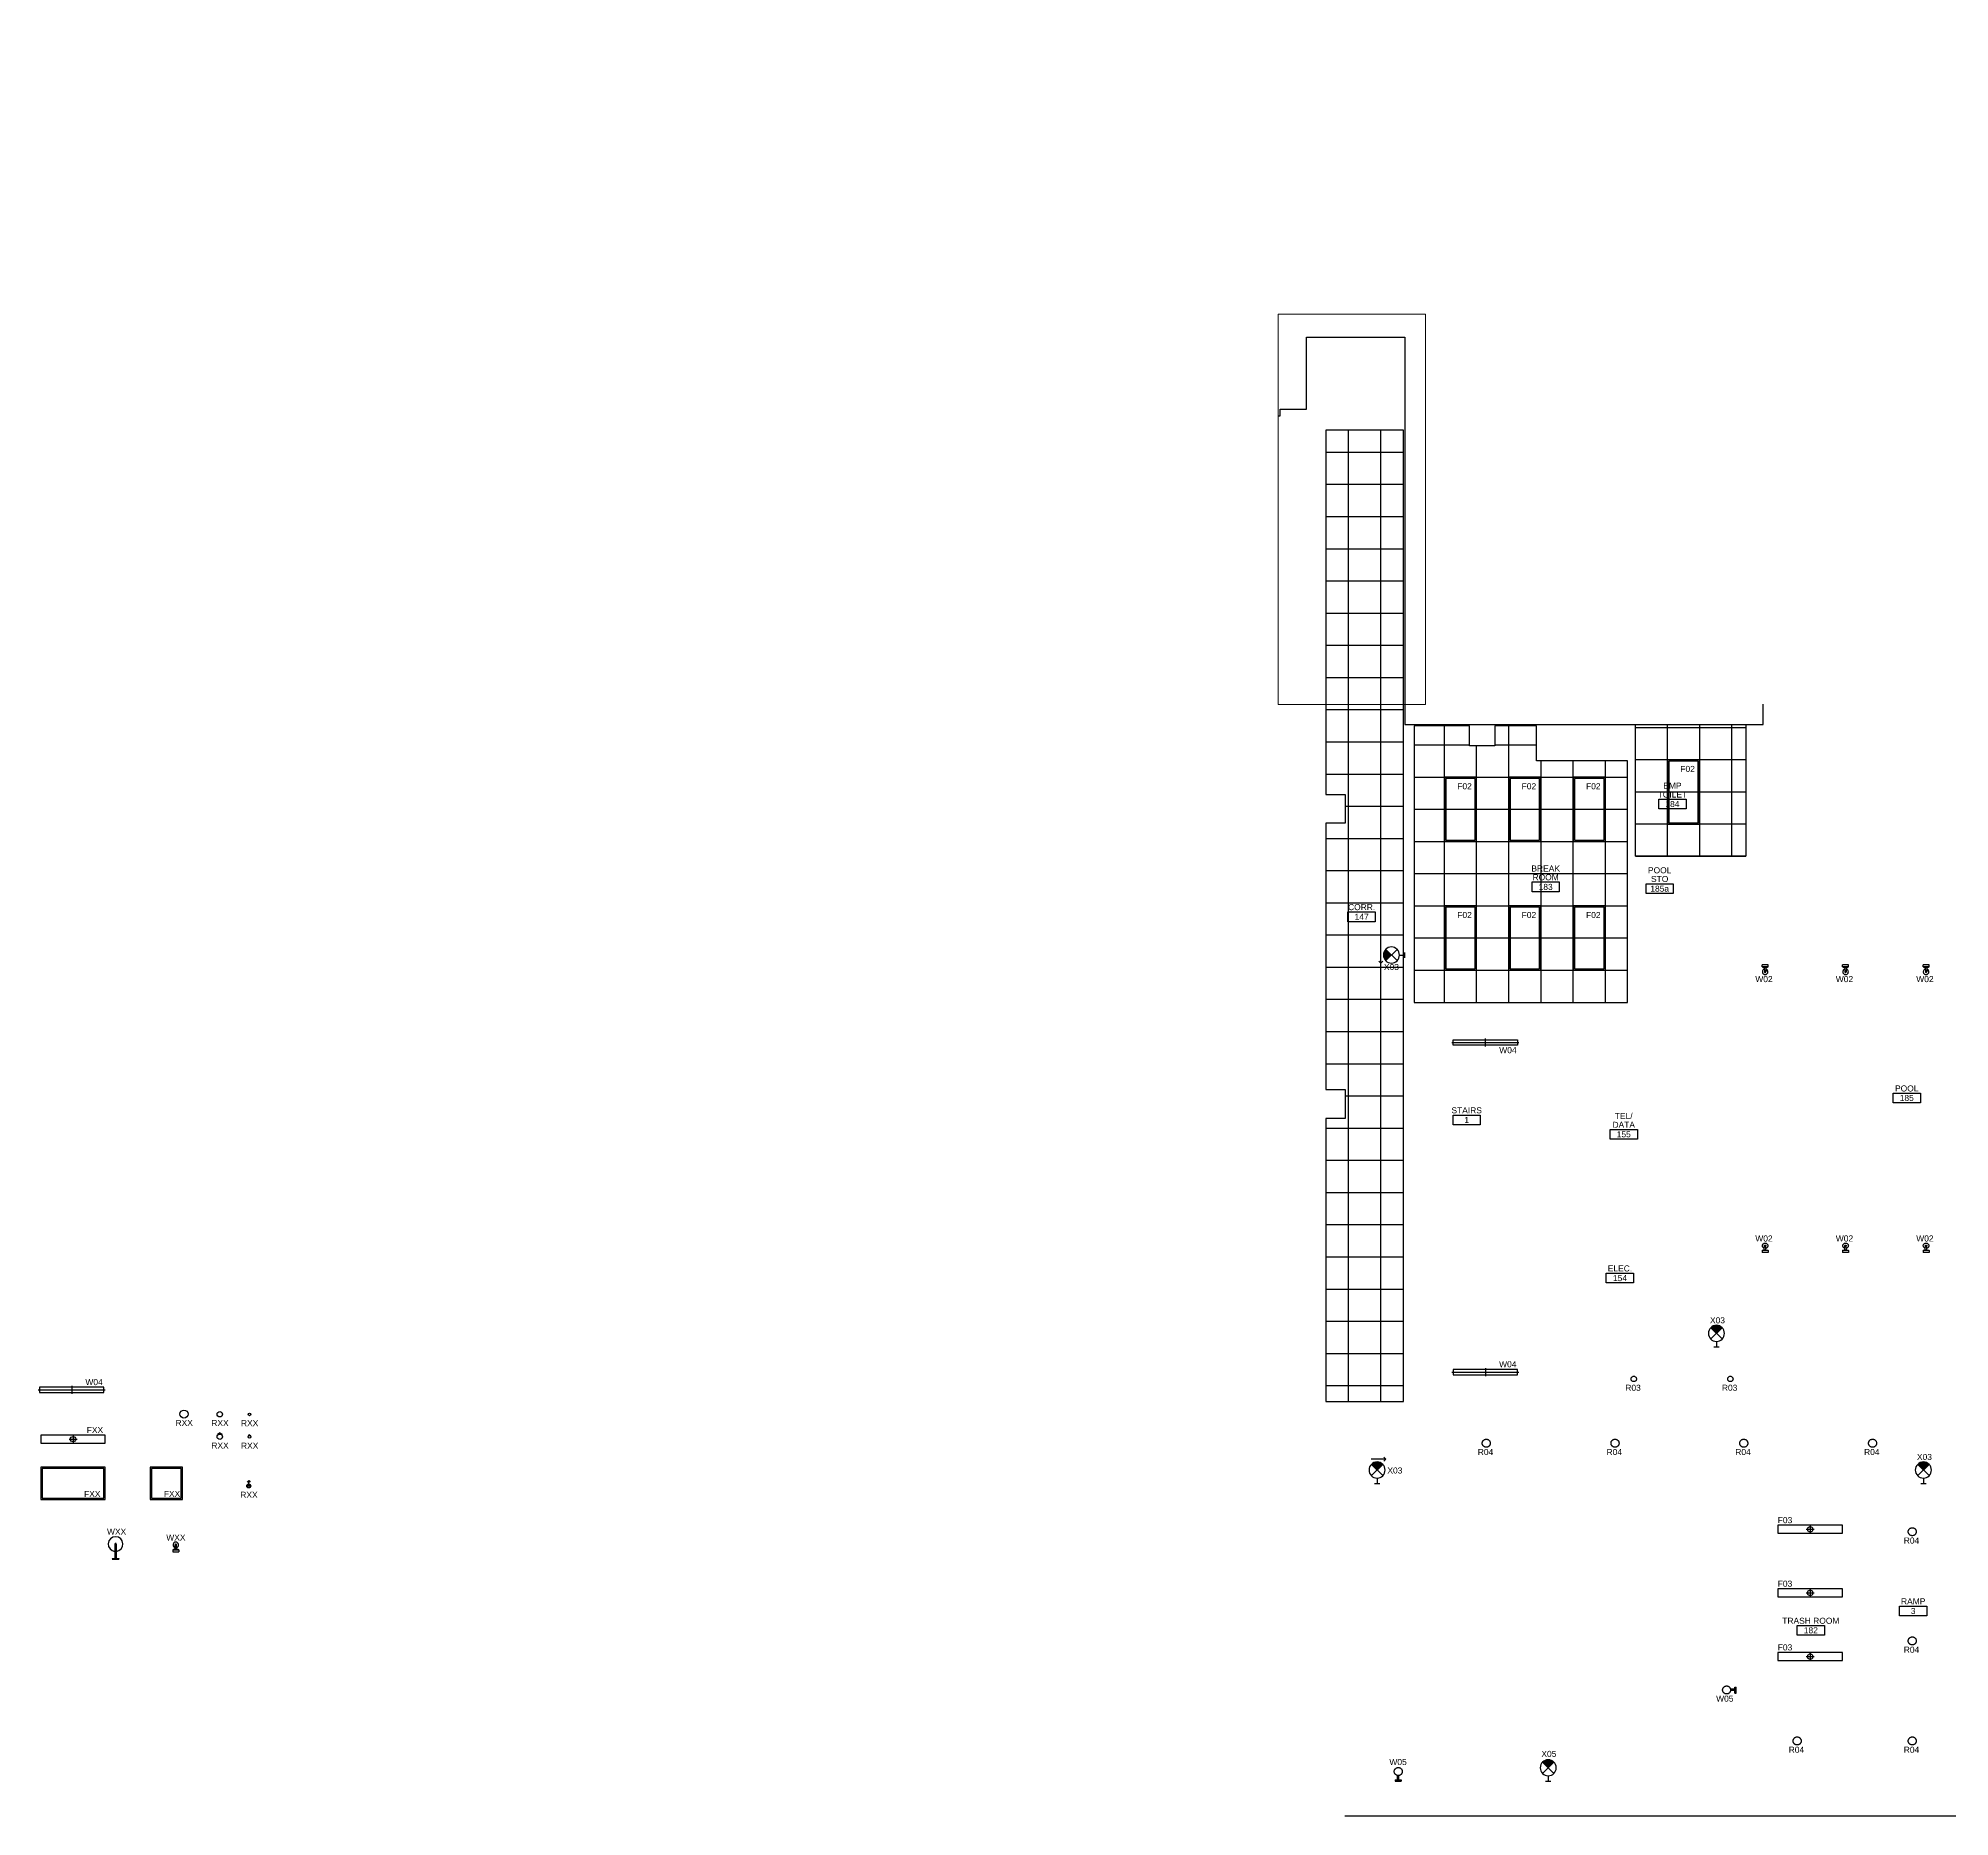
# Model space of a CAD drawing. Extents: x 5683 to 9752, y 823 to 3054.
# Drawn here: x 5683 to 7108, y 865 to 2191 of the extents above; entities that cross this region are included whole.
import ezdxf
from ezdxf.enums import TextEntityAlignment as Align
from ezdxf.xclip import XClip

# ---------------------------------------------------------------- set-up
doc = ezdxf.new("R2010")
doc.units = 0
doc.header["$LTSCALE"] = 48
doc.header["$MEASUREMENT"] = 0
doc.header["$XCLIPFRAME"] = 0
doc.linetypes.add('PHANTOM2', pattern=[1.25, 0.625, -0.125, 0.125, -0.125, 0.125, -0.125])
for name, color, linetype in [('_0_Objects', 8, 'Continuous'), ('A-Clng-Fixture', 8, 'Continuous'), ('A-Clng-Grid', 8, 'Continuous'), ('A-Tag-Rm(48)', 8, 'Continuous')]:
    doc.layers.add(name, color=color, linetype=linetype)
doc.layers.add('G-Anno-Nplt', color=8, linetype='Continuous', lineweight=18, plot=False)
doc.styles.add('G1DIM', font='arial.ttf')
doc.styles.get("Standard").update_dxf_attribs({"font": 'arial.ttf'})
doc.dimstyles.new('Aec-Arch-I-96', dxfattribs={"dimscale": 96, "dimtxt": 0.09375, "dimasz": 0.0625, "dimexe": 0.0625, "dimexo": 0.0625, "dimgap": 0.03125, "dimtad": 1, "dimdec": 3, "dimzin": 3, "dimdsep": 46, "dimlunit": 4, "dimtxsty": 'G1DIM', "dimblk": 'ARCHTICK', "dimcen": 0.09375, "dimclrd": 256, "dimclre": 256, "dimclrt": 256, "dimazin": 2, "dimtfac": 0.75, "dimtdec": 3, "dimtix": 1, "dimtmove": 2, "dimatfit": 2, "dimldrblk": 'OPEN90', "dimfxl": 0.0625, "dimtolj": 1, "dimtzin": 0, "dimarcsym": 0})

# ---------------------------------------------------------------- blocks, each defined once
blk = doc.blocks.new('6IN ROUND DL')
blk.add_circle((0, 0), 3)
blk.add_attdef('RXX', (-6.3125, -8.8125), '', height=4.5)
blk = doc.blocks.new('3IN ROUND DL')
blk.add_circle((0, 0), 2)
blk.add_attdef('RXX', (-6.3125, -8.8125), '', height=4.5)
blk = doc.blocks.new('2IN ROUND DL')
blk.add_circle((0, 0), 1)
blk.add_attdef('RXX', (-6.3125, -8.8125), '', height=4.5)
blk = doc.blocks.new('4IN ROUND WW')
for q in [(-1.7, 2), (1.7, 2)]:
    blk.add_line((0, 3), q)
blk.add_circle((0, 0), 2)
blk.add_attdef('RXX', (-6.3, -8.8), '', height=4.5)
blk = doc.blocks.new('2IN ROUND WW')
for q in [(-0.9, 1), (0.9, 1)]:
    blk.add_line((0, 1.5), q)
blk.add_circle((0, 0), 1)
blk.add_attdef('RXX', (-6.3, -8.8), '', height=4.5)
blk = doc.blocks.new('ROUND ADJ ACCENT')
for p, q in [((0, 4), (-1.1, 2.9)), ((0, 0), (0, 4)), ((0, 4), (1.1, 2.9))]:
    blk.add_line(p, q)
for radius in [1.5, 1]:
    blk.add_circle((0, 0), radius)
blk.add_attdef('RXX', (-6.3, -8.8), '', height=4.5)
blk = doc.blocks.new('2X2 FLUOR')
for points in [[(0, -24), (24, -24), (24, 0), (0, 0)], [(1, -23), (23, -23), (23, -1), (1, -1)]]:
    blk.add_lwpolyline(points, close=True)
blk.add_attdef('FXX', (10.0625, -22.125), '', height=4.5)
blk = doc.blocks.new('2X4 FLUOR')
for points in [[(0, -24), (48, -24), (48, 0), (0, 0)], [(1, -23), (47, -23), (47, -1), (1, -1)]]:
    blk.add_lwpolyline(points, close=True)
blk.add_attdef('FXX', (34.25, -22.125), '', height=4.5)
blk = doc.blocks.new('GOOSENECK WALL LIGHT')
for p, q in [((-2.3, 0.5), (-2.5, 0)), ((-2.5, 0), (2.5, 0)), ((-2.3, 0.5), (2.3, 0.5)), ((-0.5, 11.2), (-0.5, 0.5)), ((0.5, 11.2), (0.5, 0.5)), ((2.3, 0.5), (2.5, 0))]:
    blk.add_line(p, q)
for centre, radius, start, end in [((0, 11.2), 5.5, 275.2159, 264.7841), ((0, 11.2), 0.5, 0, 180), ((0, 1.5), 0.5, 180, 0)]:
    blk.add_arc(centre, radius, start, end)
blk.add_attdef('WXX', (-6.4, -5.1), '', height=4.5)
blk = doc.blocks.new('JELLY JAR WALL SCONCE')
for p, q in [((-2.2, 1.5), (2.2, 1.5)), ((-2.2, 1.5), (-2.2, 0)), ((-2.2, 0), (2.2, 0)), ((-0.6, 2), (-0.5, 5.1)), ((0.6, 2), (0.5, 5.1)), ((2.2, 1.5), (2.2, 0))]:
    blk.add_line(p, q)
for centre, radius, start, end in [((0, -3.3), 5.31, 64.9424, 115.0576), ((0, 5.1), 2.06, 286.3551, 253.6449), ((0, 5.1), 0.503, 355.3832, 184.6168)]:
    blk.add_arc(centre, radius, start, end)
blk.add_attdef('WXX', (-7.1, 8.3), '', height=4.5)
blk = doc.blocks.new('48in Linear FLUOR')
for p, q in [((-3, 0), (3, 0)), ((0, 3), (0, -3))]:
    blk.add_line(p, q)
blk.add_lwpolyline([(-24, -3), (24, -3), (24, 3), (-24, 3)], close=True)
blk.add_circle((0, 0), 2)
blk.add_attdef('FXX', (10.2, 4.6), '', height=4.5)
blk = doc.blocks.new('48IN LINEAR WALL LIGHT')
for p, q in [((-25, 3), (25, 3)), ((0, 6), (0, 0))]:
    blk.add_line(p, q)
blk.add_lwpolyline([(-24, 1), (24, 1), (24, 5), (-24, 5)], close=True)
blk.add_attdef('WXX', (10.2, 6.6), '', height=4.5)
blk = doc.blocks.new('CYLINDER WALL LIGHT')
for p, q in [((-2.3, 1), (-2.3, 0)), ((-2.3, 1), (2.2, 1)), ((-2.3, 0), (2.2, 0)), ((-0.5, 1), (-0.5, 4.3)), ((0.5, 1), (0.5, 4.3)), ((2.2, 1), (2.2, 0))]:
    blk.add_line(p, q)
blk.add_circle((0, 7.2), 3)
blk.add_attdef('WXX', (-6.4, 12), '', height=4.5)
blk = doc.blocks.new('Ceiling Plan Ground Level')
at = {"layer": 'A-Clng-Grid'}
h = blk.add_hatch(dxfattribs=at)
h.set_pattern_fill('NET', color=256, scale=192)
h.set_pattern_definition([(0, (539.376, -1429.743), (0, 24), []), (90, (539.376, -1429.743), (-24, 1e-15), [])])
h.paths.add_polyline_path([(522.4, -1230.6), (522.4, -1441.7), (580.4, -1441.7), (580.4, -717.4), (522.4, -717.4), (522.4, -989.1), (536.8, -989.1), (536.8, -1010.4), (522.4, -1010.4), (522.4, -1208.9), (536.8, -1208.9), (536.8, -1230.6)])
h = blk.add_hatch(dxfattribs=at)
h.set_pattern_fill('NET', color=256, scale=192)
h.set_pattern_definition([(0, (730.933, -1120.013), (0, 24), []), (90, (730.933, -1120.013), (-24, 1e-15), [])])
h.paths.add_polyline_path([(588.4, -937.8), (588.4, -1144), (747.4, -1144), (747.4, -963.8), (679.5, -963.8), (679.5, -937.8), (648.4, -937.8), (648.4, -952.8), (629.6, -952.8), (629.6, -937.8)])
h = blk.add_hatch(dxfattribs=at)
h.set_pattern_fill('NET', color=256, scale=192)
h.set_pattern_definition([(0, (753.252, -1034.993), (0, 24), []), (90, (753.252, -1034.993), (-24, 1e-15), [])])
h.paths.add_polyline_path([(753.3, -936.8), (835.6, -936.8), (835.6, -1035), (753.3, -1035)])
blk.add_lwpolyline([(227.4, -484.1), (227.4, -701.6), (241.6, -701.6), (241.6, -701.6), (241.6, -706.6), (488.4, -706.6), (488.4, -701.6), (508, -701.6), (508, -648.1), (581.4, -648.1), (581.4, -936.8), (848.6, -936.8), (848.7, -648.1), (788.6, -648.1), (788.6, -425.1), (493.4, -425.1), (493.4, -484.1), (227.4, -484.1)])
at = {"layer": 'A-Clng-Fixture', "linetype": 'PHANTOM2', "ltscale": 0.5, "const_width": 1}
blk.add_lwpolyline([(1008.5, -1750.7), (536.5, -1750.7)], dxfattribs=at)
at = {"layer": 'A-Clng-Grid'}
for points in [[(522.4, -1230.6), (522.4, -1441.7), (580.4, -1441.7), (580.4, -717.4), (522.4, -717.4), (522.4, -989.1), (536.8, -989.1), (536.8, -1010.4), (522.4, -1010.4), (522.4, -1208.9), (536.8, -1208.9), (536.8, -1230.6)], [(588.4, -937.8), (588.4, -1144), (747.4, -1144), (747.4, -963.8), (679.5, -963.8), (679.5, -937.8), (648.4, -937.8), (648.4, -952.8), (629.6, -952.8), (629.6, -937.8)], [(753.3, -936.8), (835.6, -936.8), (835.6, -1035), (753.3, -1035)]]:
    blk.add_lwpolyline(points, close=True, dxfattribs=at)
at = {"layer": 'A-Clng-Fixture'}
ref = blk.add_blockref('2X4 FLUOR', (777.2, -1011.1), dxfattribs=dict(at, rotation=90))
ref.add_attrib('FXX', 'F02', (786.8, -972.2), dxfattribs={"layer": '0', "height": 4.5})
ref = blk.add_blockref('2X4 FLUOR', (610.9, -1024), dxfattribs=dict(at, rotation=90))
ref.add_attrib('FXX', 'F02', (620.5, -985.1), dxfattribs={"layer": '0', "height": 4.5})
ref = blk.add_blockref('2X4 FLUOR', (658.9, -1024), dxfattribs=dict(at, rotation=90))
ref.add_attrib('FXX', 'F02', (668.5, -985.1), dxfattribs={"layer": '0', "height": 4.5})
ref = blk.add_blockref('2X4 FLUOR', (706.9, -1024), dxfattribs=dict(at, rotation=90))
ref.add_attrib('FXX', 'F02', (716.5, -985.1), dxfattribs={"layer": '0', "height": 4.5})
ref = blk.add_blockref('2X4 FLUOR', (610.9, -1120), dxfattribs=dict(at, rotation=90))
ref.add_attrib('FXX', 'F02', (620.5, -1081.1), dxfattribs={"layer": '0', "height": 4.5})
ref = blk.add_blockref('2X4 FLUOR', (658.9, -1120), dxfattribs=dict(at, rotation=90))
ref.add_attrib('FXX', 'F02', (668.5, -1081.1), dxfattribs={"layer": '0', "height": 4.5})
ref = blk.add_blockref('2X4 FLUOR', (706.9, -1120), dxfattribs=dict(at, rotation=90))
ref.add_attrib('FXX', 'F02', (716.5, -1081.1), dxfattribs={"layer": '0', "height": 4.5})
ref = blk.add_blockref('JELLY JAR WALL SCONCE', (850, -1116.1), dxfattribs=dict(at, rotation=180))
ref.add_attrib('WXX', 'W02', (842.7, -1128.9), dxfattribs={"layer": '0', "height": 4.5, "rotation": 360})
ref = blk.add_blockref('JELLY JAR WALL SCONCE', (910, -1116.1), dxfattribs=dict(at, rotation=180))
ref.add_attrib('WXX', 'W02', (902.7, -1128.9), dxfattribs={"layer": '0', "height": 4.5, "rotation": 360})
ref = blk.add_blockref('JELLY JAR WALL SCONCE', (970, -1116.1), dxfattribs=dict(at, rotation=180))
ref.add_attrib('WXX', 'W02', (962.7, -1128.9), dxfattribs={"layer": '0', "height": 4.5, "rotation": 360})
ref = blk.add_blockref('48IN LINEAR WALL LIGHT', (641.5, -1170.9), dxfattribs=dict(at, xscale=-1, rotation=180))
ref.add_attrib('WXX', 'W04', (651.8, -1181.9), dxfattribs={"layer": '0', "height": 4.5})
ref = blk.add_blockref('JELLY JAR WALL SCONCE', (850, -1330.6), dxfattribs=dict(at, xscale=-1))
ref.add_attrib('WXX', 'W02', (842.7, -1322.3), dxfattribs={"layer": '0', "height": 4.5})
ref = blk.add_blockref('JELLY JAR WALL SCONCE', (910, -1330.6), dxfattribs=dict(at, xscale=-1))
ref.add_attrib('WXX', 'W02', (902.7, -1322.3), dxfattribs={"layer": '0', "height": 4.5})
ref = blk.add_blockref('JELLY JAR WALL SCONCE', (970, -1330.6), dxfattribs=dict(at, xscale=-1))
ref.add_attrib('WXX', 'W02', (962.7, -1322.3), dxfattribs={"layer": '0', "height": 4.5})
for name, p, values in [('48IN LINEAR WALL LIGHT', (641.5, -1422.7), {'WXX': 'W04'}), ('3IN ROUND DL', (752.1, -1424.8), {'RXX': 'R03'}), ('3IN ROUND DL', (824.1, -1424.8), {'RXX': 'R03'}), ('6IN ROUND DL', (642.1, -1472.7), {'RXX': 'R04'}), ('6IN ROUND DL', (738.1, -1472.7), {'RXX': 'R04'}), ('6IN ROUND DL', (834.1, -1472.7), {'RXX': 'R04'}), ('6IN ROUND DL', (930.1, -1472.7), {'RXX': 'R04'}), ('6IN ROUND DL', (959.7, -1538.7), {'RXX': 'R04'}), ('6IN ROUND DL', (959.7, -1620.1), {'RXX': 'R04'}), ('6IN ROUND DL', (873.9, -1694.7), {'RXX': 'R04'}), ('6IN ROUND DL', (959.7, -1694.7), {'RXX': 'R04'})]:
    blk.add_blockref(name, p, dxfattribs=at).add_auto_attribs(values)
ref = blk.add_blockref('48in Linear FLUOR', (883.6, -1536.9), dxfattribs=at)
ref.add_attrib('FXX', 'F03', (859.4, -1532.3), dxfattribs={"layer": '0', "height": 4.5})
ref = blk.add_blockref('48in Linear FLUOR', (883.6, -1584.3), dxfattribs=at)
ref.add_attrib('FXX', 'F03', (859.4, -1579.7), dxfattribs={"layer": '0', "height": 4.5})
ref = blk.add_blockref('48in Linear FLUOR', (883.6, -1631.8), dxfattribs=at)
ref.add_attrib('FXX', 'F03', (859.4, -1627.2), dxfattribs={"layer": '0', "height": 4.5})
ref = blk.add_blockref('CYLINDER WALL LIGHT', (828.5, -1656.7), dxfattribs=dict(at, rotation=90))
ref.add_attrib('WXX', 'W05', (813.5, -1665.4), dxfattribs={"layer": '0', "height": 4.5})
ref = blk.add_blockref('CYLINDER WALL LIGHT', (576.5, -1724.7), dxfattribs=at)
ref.add_attrib('WXX', 'W05', (569.9, -1712.7), dxfattribs={"layer": '0', "height": 4.5})
blk = doc.blocks.new('Rm Tag')
blk.add_lwpolyline([(-0.212, 0.076), (0.212, 0.076), (0.212, -0.076), (-0.212, -0.076)], close=True)
for p in [(0, 0.286), (0, 0.149), (0, 0)]:
    blk.add_attdef('XXX', text='', height=0.0938).set_placement(p, align=Align.MIDDLE_CENTER)
blk = doc.blocks.new('*U54')
h = blk.add_hatch()
h.set_pattern_fill('ANSI31', color=256)
h.set_pattern_definition([(45, (18.6875, 1892.125), (-0.088388348, 0.088388348), [])])
h.paths.add_polyline_path([(4.2, 14.2, 0.414214), (-4.2, 14.2), (0, 10)])
for p, q in [((4.2, 5.8), (-4.2, 14.2)), ((4.2, 14.2), (-4.2, 5.8)), ((2, 0), (-2, 0)), ((0, 4), (0, 0))]:
    blk.add_line(p, q)
blk.add_circle((0, 10), 6)
blk.add_attdef('X00', (-5.6, 18), '', height=4.5)
blk = doc.blocks.new('_ArchTick')
at = {"linetype": 'ByBlock', "const_width": 0.15}
blk.add_lwpolyline([(-0.5, -0.5), (0.5, 0.5)], dxfattribs=at)
blk = doc.blocks.new('_Open90')
at = {"linetype": 'ByBlock', "lineweight": -2}
for p, q in [((0, 0), (-1, 0)), ((-0.5, 0.5), (0, 0)), ((0, 0), (-0.5, -0.5))]:
    blk.add_line(p, q, dxfattribs=at)

msp = doc.modelspace()

# ---------------------------------------------------------------- linework, layer by layer
at = {"layer": 'G-Anno-Nplt'}
msp.add_lwpolyline([(6716.8, 1694.2), (6716.8, 1694.2), (6716.8, 1694.2), (6716.8, 1694.2), (6716.8, 1694.2), (6716.8, 1694.2), (6716.8, 1694.2), (6606.9, 1694.2), (6606.9, 1694.2), (6606.9, 1694.2), (6606.9, 1985.1), (6716.8, 1985.1), (6716.8, 1694.2), (6716.8, 1694.2), (6716.8, 1694.2)], dxfattribs=at)

# ---------------------------------------------------------------- block references
at = {"layer": '_0_Objects'}
ref = msp.add_blockref('Ceiling Plan Ground Level', (6120, 2616), dxfattribs=at)
XClip(ref).set_block_clipping_path([(486.9375, -921.7500851188), (596.75, -630.8750851188)])
ref = msp.add_blockref('Ceiling Plan Ground Level', (6120, 2616), dxfattribs=at)
XClip(ref).set_block_clipping_path([(872.75, -921.625), (872.75, -1018.8125), (1241.5, -1018.8125), (1241.5, -1436.7428022054), (1433.625, -1439.75), (1434.6875, -1792.1863431458), (486.0760248584, -1792.1863431458), (486.9375, -921.625), (596.75, -921.625)])
for name, p, values in [('48IN LINEAR WALL LIGHT', (5707.5, 1180), {'WXX': 'W04'}), ('48in Linear FLUOR', (5708.5, 1146.3), {'FXX': 'FXX'}), ('6IN ROUND DL', (5791.2, 1165), {'RXX': 'RXX'}), ('3IN ROUND DL', (5817.9, 1164.9), {'RXX': 'RXX'}), ('2IN ROUND DL', (5840, 1164.8), {'RXX': 'RXX'}), ('4IN ROUND WW', (5817.9, 1148.1), {'RXX': 'RXX'}), ('2IN ROUND WW', (5840, 1148), {'RXX': 'RXX'}), ('2X2 FLUOR', (5766.1, 1125.4), {'FXX': 'FXX'}), ('ROUND ADJ ACCENT', (5839.5, 1111.4), {'RXX': 'RXX'}), ('JELLY JAR WALL SCONCE', (5785.1, 1062.4), {'WXX': 'WXX'})]:
    msp.add_blockref(name, p, dxfattribs=at).add_auto_attribs(values)
ref = msp.add_blockref('2X4 FLUOR', (5684.5, 1125.4), dxfattribs=at)
ref.add_attrib('FXX', 'FXX', (5716.7, 1103.2), dxfattribs={"layer": '0', "height": 4.5})
ref = msp.add_blockref('GOOSENECK WALL LIGHT', (5740.2, 1056.9), dxfattribs=at)
ref.add_attrib('WXX', 'WXX', (5733.8, 1075.1), dxfattribs={"layer": '0', "height": 4.5})
at = {"layer": 'A-Clng-Fixture'}
ref = msp.add_blockref('*U54', (6701.4, 1507.3), dxfattribs=dict(at, xscale=-1, rotation=90.00000000000496))
ref.add_attrib('X00', 'X03', (6685.8, 1496.1), dxfattribs={"layer": '0', "height": 4.5})
ref = msp.add_blockref('*U54', (6933.7, 1215.2), dxfattribs=dict(at, xscale=-1))
ref.add_attrib('X00', 'X03', (6928.9, 1232.7), dxfattribs={"layer": '0', "height": 4.5})
ref = msp.add_blockref('*U54', (6680.7, 1113.3), dxfattribs=dict(at, xscale=-1))
ref.add_attrib('X00', 'X03', (6688.4, 1120.7), dxfattribs={"layer": '0', "height": 4.5})
ref = msp.add_blockref('*U54', (7088, 1113.3), dxfattribs=dict(at, xscale=-1))
ref.add_attrib('X00', 'X03', (7083.2, 1130.8), dxfattribs={"layer": '0', "height": 4.5})
ref = msp.add_blockref('*U54', (6808.3, 891.3), dxfattribs=dict(at, xscale=-1))
ref.add_attrib('X00', 'X05', (6803.2, 909.4), dxfattribs={"layer": '0', "height": 4.5})
at = {"layer": 'A-Tag-Rm(48)'}
ref = msp.add_blockref('Rm Tag', (6900.9, 1619.9), dxfattribs=dict(at, xscale=48, yscale=48, zscale=48))
ref.add_attrib('XXX', 'EMP', dxfattribs={"layer": '0', "height": 4.5}).set_placement((6900.9, 1633.6), align=Align.MIDDLE_CENTER)
ref.add_attrib('XXX', 'TOILET', dxfattribs={"layer": '0', "height": 4.5}).set_placement((6900.9, 1627), align=Align.MIDDLE_CENTER)
ref.add_attrib('XXX', '184', dxfattribs={"layer": '0', "height": 4.5}).set_placement((6900.9, 1619.9), align=Align.MIDDLE_CENTER)
ref = msp.add_blockref('Rm Tag', (6806.4, 1558.1), dxfattribs=dict(at, xscale=48, yscale=48, zscale=48))
ref.add_attrib('XXX', 'BREAK', dxfattribs={"layer": '0', "height": 4.5}).set_placement((6806.4, 1571.8), align=Align.MIDDLE_CENTER)
ref.add_attrib('XXX', 'ROOM', dxfattribs={"layer": '0', "height": 4.5}).set_placement((6806.4, 1565.3), align=Align.MIDDLE_CENTER)
ref.add_attrib('XXX', '183', dxfattribs={"layer": '0', "height": 4.5}).set_placement((6806.4, 1558.1), align=Align.MIDDLE_CENTER)
ref = msp.add_blockref('Rm Tag', (6891.4, 1556.8), dxfattribs=dict(at, xscale=48, yscale=48, zscale=48))
ref.add_attrib('XXX', 'POOL', dxfattribs={"layer": '0', "height": 4.5}).set_placement((6891.4, 1570.5), align=Align.MIDDLE_CENTER)
ref.add_attrib('XXX', 'STO', dxfattribs={"layer": '0', "height": 4.5}).set_placement((6891.4, 1564), align=Align.MIDDLE_CENTER)
ref.add_attrib('XXX', '185a', dxfattribs={"layer": '0', "height": 4.5}).set_placement((6891.4, 1556.8), align=Align.MIDDLE_CENTER)
ref = msp.add_blockref('Rm Tag', (6669.2, 1535.8), dxfattribs=dict(at, xscale=48, yscale=48, zscale=48))
ref.add_attrib('XXX', 'CORR.', dxfattribs={"layer": '0', "height": 4.5}).set_placement((6669.2, 1543), align=Align.MIDDLE_CENTER)
ref.add_attrib('XXX', '147', dxfattribs={"layer": '0', "height": 4.5}).set_placement((6669.2, 1535.8), align=Align.MIDDLE_CENTER)
ref = msp.add_blockref('Rm Tag', (7075.6, 1400.7), dxfattribs=dict(at, xscale=48, yscale=48, zscale=48))
ref.add_attrib('XXX', 'POOL', dxfattribs={"layer": '0', "height": 4.5}).set_placement((7075.6, 1407.8), align=Align.MIDDLE_CENTER)
ref.add_attrib('XXX', '185', dxfattribs={"layer": '0', "height": 4.5}).set_placement((7075.6, 1400.7), align=Align.MIDDLE_CENTER)
ref = msp.add_blockref('Rm Tag', (6747.5, 1384.3), dxfattribs=dict(at, xscale=48, yscale=48, zscale=48))
ref.add_attrib('XXX', 'STAIRS', dxfattribs={"layer": '0', "height": 4.5}).set_placement((6747.5, 1391.5), align=Align.MIDDLE_CENTER)
ref.add_attrib('XXX', '1', dxfattribs={"layer": '0', "height": 4.5}).set_placement((6747.5, 1384.3), align=Align.MIDDLE_CENTER)
ref = msp.add_blockref('Rm Tag', (6864.6, 1373.6), dxfattribs=dict(at, xscale=48, yscale=48, zscale=48))
ref.add_attrib('XXX', 'TEL/', dxfattribs={"layer": '0', "height": 4.5}).set_placement((6864.6, 1387.3), align=Align.MIDDLE_CENTER)
ref.add_attrib('XXX', 'DATA', dxfattribs={"layer": '0', "height": 4.5}).set_placement((6864.6, 1380.7), align=Align.MIDDLE_CENTER)
ref.add_attrib('XXX', '155', dxfattribs={"layer": '0', "height": 4.5}).set_placement((6864.6, 1373.6), align=Align.MIDDLE_CENTER)
ref = msp.add_blockref('Rm Tag', (6861.8, 1266.4), dxfattribs=dict(at, xscale=48, yscale=48, zscale=48))
ref.add_attrib('XXX', 'ELEC.', dxfattribs={"layer": '0', "height": 4.5}).set_placement((6861.8, 1273.6), align=Align.MIDDLE_CENTER)
ref.add_attrib('XXX', '154', dxfattribs={"layer": '0', "height": 4.5}).set_placement((6861.8, 1266.4), align=Align.MIDDLE_CENTER)
ref = msp.add_blockref('Rm Tag', (7080.4, 1018.2), dxfattribs=dict(at, xscale=48, yscale=48, zscale=48))
ref.add_attrib('XXX', 'RAMP', dxfattribs={"layer": '0', "height": 4.5}).set_placement((7080.4, 1025.4), align=Align.MIDDLE_CENTER)
ref.add_attrib('XXX', '3', dxfattribs={"layer": '0', "height": 4.5}).set_placement((7080.4, 1018.2), align=Align.MIDDLE_CENTER)
ref = msp.add_blockref('Rm Tag', (7004.1, 1003.8), dxfattribs=dict(at, xscale=48, yscale=48, zscale=48))
ref.add_attrib('XXX', 'TRASH ROOM', dxfattribs={"layer": '0', "height": 4.5}).set_placement((7004.1, 1010.9), align=Align.MIDDLE_CENTER)
ref.add_attrib('XXX', '182', dxfattribs={"layer": '0', "height": 4.5}).set_placement((7004.1, 1003.8), align=Align.MIDDLE_CENTER)

# ---------------------------------------------------------------- leaders
at = {"layer": 'A-Clng-Fixture'}
for points in [[(6683.5, 1501.3), (6683.5, 1512.1)], [(6687.2, 1131.4), (6676.2, 1131.4)]]:
    msp.add_leader(points, dimstyle='Aec-Arch-I-96', override={"dimscale": 48, "dimgap": 0.03125, "dimtad": 256}, dxfattribs=at)

doc.saveas('drawing.dxf')
